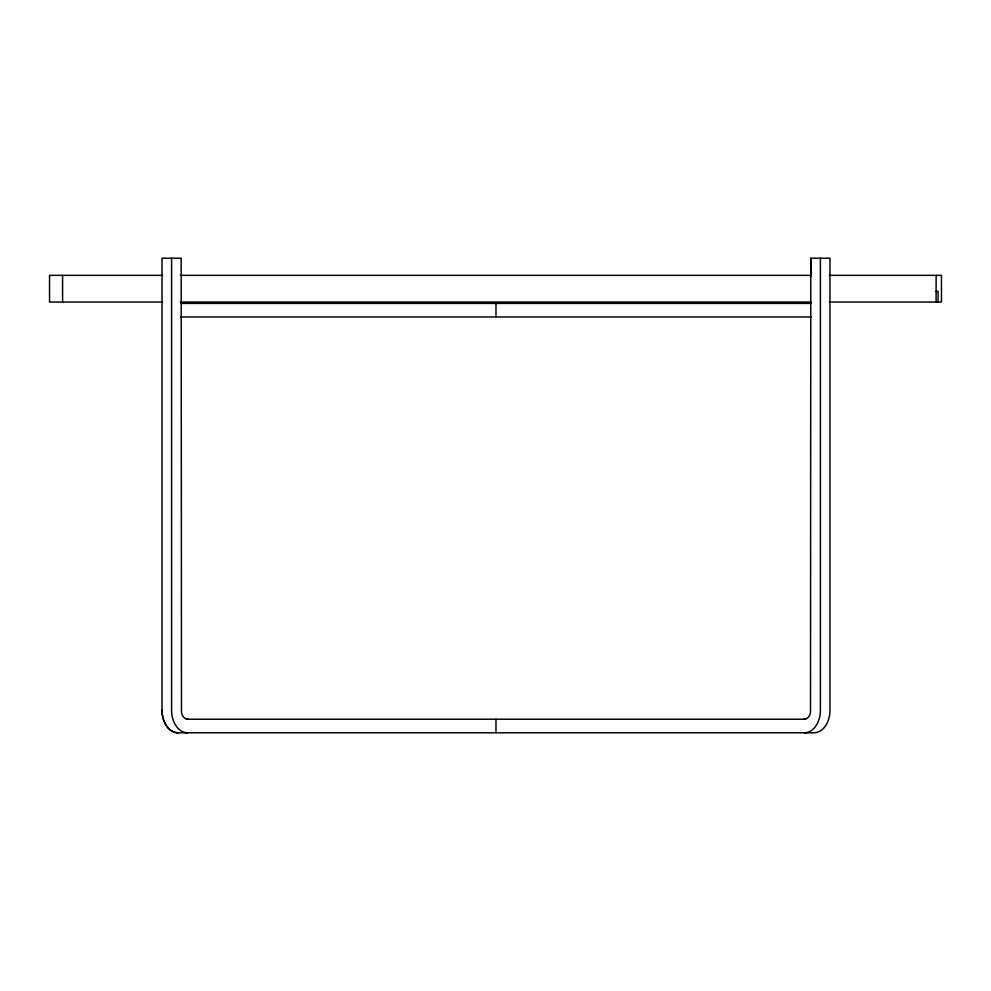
<?xml version="1.0" encoding="UTF-8"?>
<svg xmlns="http://www.w3.org/2000/svg" width="991" height="991" viewBox="0 0 991 991"><rect width="100%" height="100%" fill="white"/><g stroke="black" fill="none" stroke-linecap="round" stroke-linejoin="round"><path stroke-width="1.49" d="M188.191 719.231L185.936 718.809A8.919 6.305 -90 0 1 181.477 712.504L181.18 258.205L162.004 258.205L162.004 710.2A22.595 15.98 -90 0 0 177.984 732.795L813.995 732.795A22.595 15.98 -90 0 0 829.975 710.2L829.975 258.205L810.799 258.205L810.502 712.504A8.919 6.305 -90 0 1 806.042 718.809L803.775 719.231M162.623 275.349L49.55 275.349L49.55 302.044L162.623 302.044M180.486 275.349L811.295 275.349M829.318 275.349L941.45 275.349L941.45 302.044L829.318 302.044M936.111 291.366L938.093 291.366L938.093 302.044M180.164 302.044L811.356 302.044M180.994 303.407L810.985 303.407M180.845 316.959L811.121 316.959M186.345 719.231L805.633 719.231M936.111 275.349L936.111 302.044M820.387 258.205L820.387 710.2A22.595 15.98 -90 0 1 804.407 732.795M810.799 258.205L810.799 276.291M495.983 303.407L495.983 316.959M495.983 719.231L495.983 732.795M171.592 258.205L171.592 710.2A22.595 15.98 -90 0 0 187.572 732.795M62.594 275.349L62.594 302.044M177.984 732.795A22.595 15.98 90 0 1 162.004 710.2"/></g></svg>
